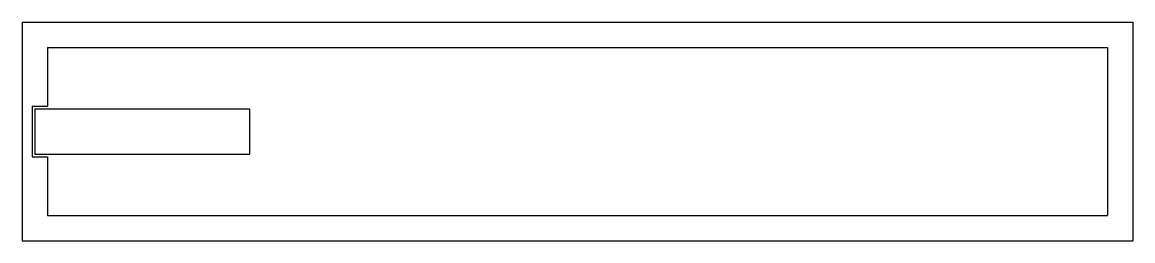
# Model space of a CAD drawing. Header units: metres. Extents: x -220 to 220, y -43 to 43.
import ezdxf

# ---------------------------------------------------------------- set-up
doc = ezdxf.new("R2010")
doc.units = ezdxf.units.M

msp = doc.modelspace()

# ---------------------------------------------------------------- linework, layer by layer
for p, q in [((-220, 43.4), (220, 43.4)), ((-220, 43.4), (-220, -43.4)), ((220, 43.4), (220, -43.4)), ((-210, 33.4), (210, 33.4)), ((-210, 33.4), (-210, 10)), ((210, 33.4), (210, -33.4)), ((-216, 10), (-210, 10)), ((-216, 10), (-216, -10)), ((-215, 9), (-130, 9)), ((-215, 9), (-215, -9)), ((-130, 9), (-130, -9)), ((-216, -10), (-210, -10)), ((-215, -9), (-130, -9)), ((-210, -10), (-210, -33.4)), ((-210, -33.4), (210, -33.4)), ((-220, -43.4), (220, -43.4))]:
    msp.add_line(p, q)

doc.saveas('drawing.dxf')
